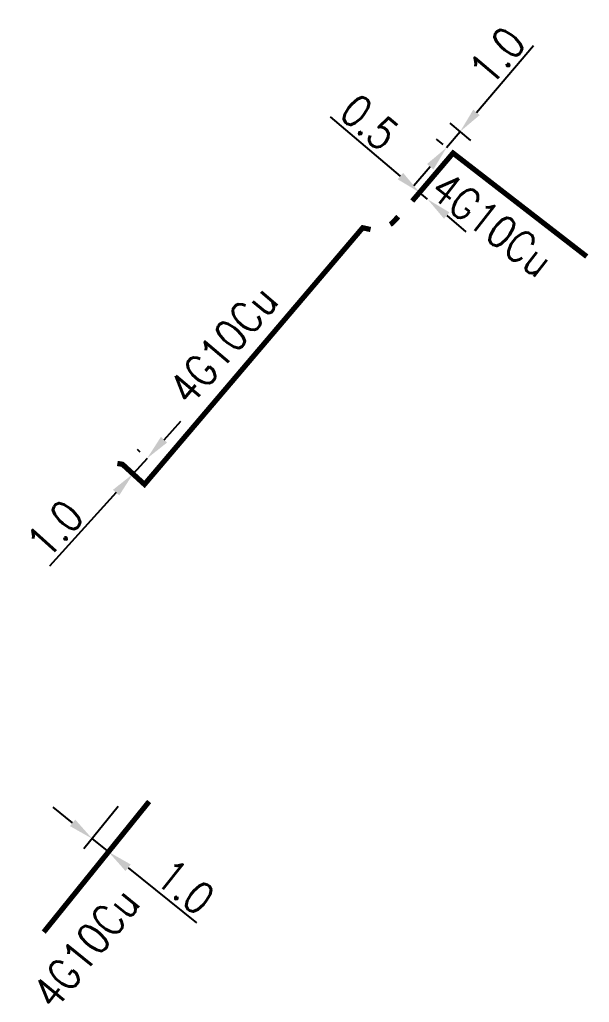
# Model space of a CAD drawing. Header units: millimetres. Extents: x 146114 to 146925, y 142419 to 143000.
# Drawn here: x 146886.69 to 146913.85, y 142783.29 to 142830.12 of the extents above; entities that cross this region are included whole.
import ezdxf

# ---------------------------------------------------------------- set-up
doc = ezdxf.new("R2010")
doc.units = ezdxf.units.MM
doc.header["$PDMODE"] = 34
doc.linetypes.add('E_ST_CU', pattern=[2000, 1000, 1000])
doc.layers.get('Defpoints').update_dxf_attribs({"linetype": 'CONTINUOUS'})
doc.layers.add('E_100', color=3, linetype='CONTINUOUS')
doc.styles.get("Standard").update_dxf_attribs({"font": 'romans.shx', "width": 0.85})
doc.dimstyles.get("Standard").update_dxf_attribs({"dimtxt": 1.5, "dimasz": 1.2, "dimexe": 0.625, "dimexo": 0.625, "dimgap": 0.25, "dimtad": 1, "dimdec": 1, "dimzin": 0, "dimdsep": 46, "dimtxsty": 'Standard', "dimcen": -0.5, "dimadec": 0, "dimazin": 0, "dimtfac": 1, "dimtdec": 1, "dimtmove": 0, "dimatfit": 3, "dimfxl": 1, "dimtolj": 1, "dimtzin": 0, "dimarcsym": 0})

# ---------------------------------------------------------------- blocks, each defined once
blk = doc.blocks.new('*D150')
at = {"layer": 'Defpoints', "color": 0, "linetype": 'Continuous', "transparency": 16777216}
for p in [(146891.773, 142793.104), (146892.551, 142792.475), (146890.148, 142791.092)]:
    blk.add_point(p, dxfattribs=at)
at = {"layer": 'E_100', "color": 0, "linetype": 'Continuous', "lineweight": -2, "transparency": 16777216}
for p, q in [((146889.214, 142791.846), (146888.281, 142792.6)), ((146891.38, 142792.618), (146889.755, 142790.606)), ((146892.158, 142791.989), (146890.533, 142789.978)), ((146890.148, 142791.092), (146890.926, 142790.464)), ((146891.859, 142789.71), (146895.118, 142787.078))]:
    blk.add_line(p, q, dxfattribs=at)
at = {"layer": 'E_100', "color": 0, "linetype": 'Continuous', "transparency": 16777216}
for points in [[(146889.34, 142792.002), (146889.089, 142791.691), (146890.148, 142791.092)], [(146891.985, 142789.865), (146891.734, 142789.554), (146890.926, 142790.464)]]:
    blk.add_solid(points, dxfattribs=at)
at = {"layer": 'E_100', "color": 0, "linetype": 'Continuous', "transparency": 16777216, "insert": (146894.584, 142788.795), "char_height": 1.5, "attachment_point": 5, "rotation": 321.0717}
blk.add_mtext('\\A1;1.0', dxfattribs=at)
blk = doc.blocks.new('*D151')
at = {"layer": 'Defpoints', "color": 0, "linetype": 'Continuous', "transparency": 16777216}
for p in [(146892.767, 142809.216), (146892.901, 142809.094), (146892.641, 142807.977)]:
    blk.add_point(p, dxfattribs=at)
at = {"layer": 'E_100', "color": 0, "linetype": 'Continuous', "lineweight": -2, "transparency": 16777216}
for p, q in [((146893.573, 142810.104), (146894.379, 142810.993)), ((146892.438, 142809.514), (146892.304, 142809.635)), ((146892.767, 142809.216), (146892.094, 142808.473)), ((146892.178, 142808.397), (146891.631, 142808.893)), ((146891.288, 142807.584), (146888.109, 142804.08))]:
    blk.add_line(p, q, dxfattribs=at)
at = {"layer": 'E_100', "color": 0, "linetype": 'Continuous', "transparency": 16777216}
for points in [[(146893.425, 142810.239), (146893.721, 142809.97), (146892.767, 142809.216)], [(146891.139, 142807.719), (146891.436, 142807.45), (146892.094, 142808.473)]]:
    blk.add_solid(points, dxfattribs=at)
at = {"layer": 'E_100', "color": 0, "linetype": 'Continuous', "transparency": 16777216, "insert": (146888.373, 142805.859), "char_height": 1.5, "attachment_point": 5, "rotation": 47.7951}
blk.add_mtext('\\A1;1.0', dxfattribs=at)
blk = doc.blocks.new('*D152')
at = {"layer": 'Defpoints', "color": 0, "linetype": 'Continuous', "transparency": 16777216}
for p in [(146907.691, 142824.79), (146907.352, 142823.765), (146908.676, 142823.952)]:
    blk.add_point(p, dxfattribs=at)
at = {"layer": 'E_100', "color": 0, "linetype": 'Continuous', "lineweight": -2, "transparency": 16777216}
for p, q in [((146908.469, 142825.704), (146911.183, 142828.895)), ((146908.2, 142824.357), (146907.215, 142825.195)), ((146907.043, 142824.028), (146907.691, 142824.79)), ((146906.876, 142824.17), (146906.567, 142824.433)), ((146906.266, 142823.114), (146905.488, 142822.2))]:
    blk.add_line(p, q, dxfattribs=at)
at = {"layer": 'E_100', "color": 0, "linetype": 'Continuous', "transparency": 16777216}
for points in [[(146908.316, 142825.834), (146908.621, 142825.574), (146907.691, 142824.79)], [(146906.113, 142823.244), (146906.418, 142822.985), (146907.043, 142824.028)]]:
    blk.add_solid(points, dxfattribs=at)
at = {"layer": 'E_100', "color": 0, "linetype": 'Continuous', "transparency": 16777216, "insert": (146909.453, 142828.404), "char_height": 1.5, "attachment_point": 5, "rotation": 49.6098}
blk.add_mtext('\\A1;1.0', dxfattribs=at)
blk = doc.blocks.new('*D153')
at = {"layer": 'Defpoints', "color": 0, "linetype": 'Continuous', "transparency": 16777216}
for p in [(146905.757, 142821.89), (146906.137, 142821.566), (146906.137, 142821.566)]:
    blk.add_point(p, dxfattribs=at)
at = {"layer": 'E_100', "color": 0, "linetype": 'Continuous', "lineweight": -2, "transparency": 16777216}
for p, q in [((146904.843, 142822.667), (146901.513, 142825.5)), ((146906.137, 142821.566), (146905.757, 142821.89)), ((146907.051, 142820.788), (146907.965, 142820.011))]:
    blk.add_line(p, q, dxfattribs=at)
at = {"layer": 'E_100', "color": 0, "linetype": 'Continuous', "transparency": 16777216}
for points in [[(146904.972, 142822.82), (146904.713, 142822.515), (146905.757, 142821.89)], [(146907.181, 142820.941), (146906.922, 142820.636), (146906.137, 142821.566)]]:
    blk.add_solid(points, dxfattribs=at)
at = {"layer": 'E_100', "color": 0, "linetype": 'Continuous', "transparency": 16777216, "insert": (146903.369, 142825.234), "char_height": 1.5, "attachment_point": 5, "rotation": 319.6098}
blk.add_mtext('\\A1;0.5', dxfattribs=at)

msp = doc.modelspace()

# ---------------------------------------------------------------- linework, layer by layer
at = {"layer": 'E_100', "linetype": 'E_ST_CU', "flags": 128}
for points in [[(146913.726, 142818.835, 0.25, 0.25, 0), (146907.352, 142823.765, 0.25, 0.25, 0), (146905.757, 142821.89, 0.25, 0.25, 0), (146905.408, 142821.48, 0, 0, 0)], [(146891.348, 142808.975, 0.25, 0.25, 0), (146891.593, 142808.932, 0.25, 0.25, 0), (146892.641, 142807.977, 0.25, 0.25, 0), (146903.045, 142820.206, 0.25, 0.25, 0), (146903.045, 142820.206, 0.25, 0.25, 0), (146903.419, 142820.122, 0, 0, 0)]]:
    msp.add_lwpolyline(points, format="xyseb", dxfattribs=at)
at = {"layer": 'E_100', "linetype": 'E_ST_CU', "const_width": 0.25, "flags": 128}
for points in [[(146904.741, 142820.736), (146904.431, 142820.409), (146904.355, 142820.366)], [(146887.838, 142786.641), (146892.863, 142792.864)]]:
    msp.add_lwpolyline(points, dxfattribs=at)

# ---------------------------------------------------------------- texts
at = {"layer": 'E_100', "linetype": 'Continuous', "width": 0.85}
for rotation, p in [(322.2755, (146906.148, 142821.795)), (49.6098, (146894.82, 142811.637)), (50.9522, (146888.346, 142782.85))]:
    msp.add_text('4G10Cu', height=1.5, rotation=rotation, dxfattribs=at).set_placement(p)

# ---------------------------------------------------------------- dimensions: what is measured, and where the dimension line sits
at = {"layer": 'E_100', "linetype": 'Continuous'}
for base, p1, p2, angle, picture, middle in [((146907.691, 142824.79), (146907.352, 142823.765), (146908.676, 142823.952), 229.6098, '*D152', (146910.215, 142827.756)), ((146906.137, 142821.566), (146905.757, 142821.89), (146906.137, 142821.566), 139.6098, '*D153', (146902.721, 142824.472)), ((146892.767, 142809.216), (146892.641, 142807.977), (146892.901, 142809.094), 227.7951, '*D151', (146889.113, 142805.187)), ((146890.148, 142791.092), (146892.551, 142792.475), (146891.773, 142793.104), 321.0717, '*D150', (146893.956, 142788.017))]:
    dim = msp.add_linear_dim(base=base, p1=p1, p2=p2, angle=angle, dimstyle='Standard', dxfattribs=at)
    dim.commit()
    dim.dimension.update_dxf_attribs({"geometry": picture, "text_midpoint": middle, "dimtype": 160})

doc.saveas('drawing.dxf')
